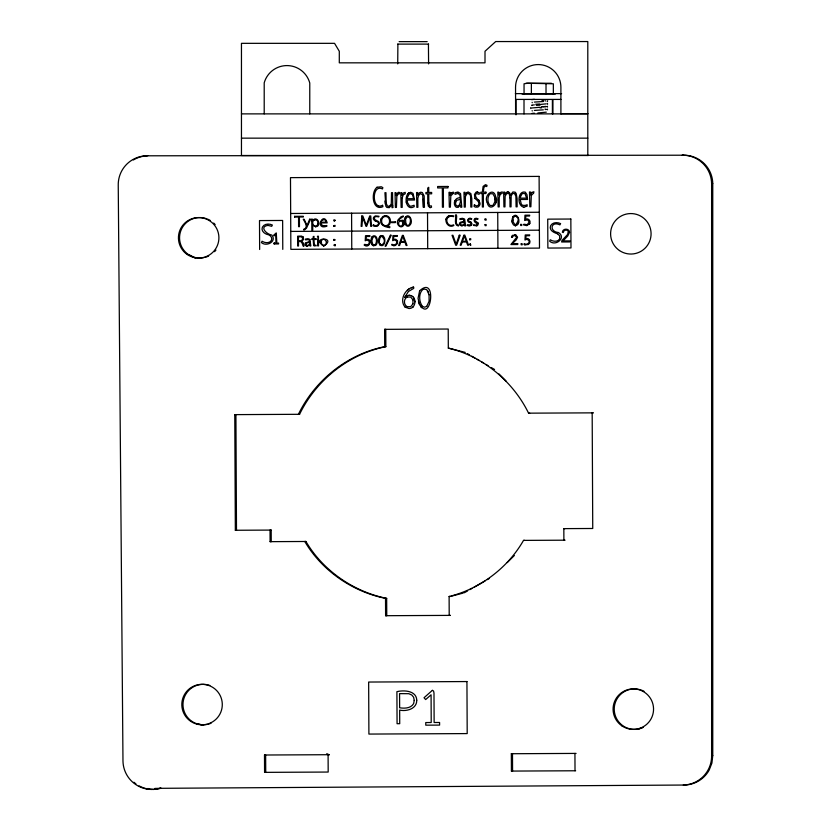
<?xml version="1.0" encoding="UTF-8"?>
<svg xmlns="http://www.w3.org/2000/svg" width="831" height="831" viewBox="0 0 831 831"><rect width="100%" height="100%" fill="white"/><g stroke="black" fill="none" stroke-linecap="round" stroke-linejoin="round"><path stroke-width="1.25" d="M397.727 63.894L397.883 44.105M393.759 236.388L393.582 239.338L395.878 239.307L397.519 240.834M460.229 197.882C455.024 196.957 452.272 204.27 456.188 207.241L458.224 207.355L460.478 205.018L460.862 207.407L461.797 207.096L460.54 193.55L457.964 192.013L454.889 192.813L455.035 194.381L457.902 193.363M380.775 219.997C379.58 225.481 385.584 227.019 389.656 227.673L389.957 226.873L386.924 226.25C391.817 225.056 391.609 216.694 386.602 215.8M512.956 220.641L513.091 218.885M448.937 215.79C442.497 218.563 447.483 229.19 453.851 225.502L453.57 224.817C448.511 227.798 444.138 219.945 448.688 216.849M515.428 225.845C511.543 225.284 511.564 219.748 512.831 216.943M494.996 199.585L494.746 202.068L492.887 205.496L490.072 205.506C487.184 202.442 487.143 196.833 490.02 193.748L492.835 193.737L494.725 197.113L494.996 199.585L494.725 197.113M487.236 202.629C489.272 212.726 499.691 203.335 495.671 196.563C493.624 186.518 483.206 195.877 487.236 202.629M495.702 202.587L496.003 199.575M712.759 755.545L711.918 763.045L709.175 770.077A28.908 28.908 0 0 1 684.432 785.035L159.926 788.318A28.908 28.908 0 0 1 122.978 761.123L118.241 185.292A28.908 28.908 0 0 1 146.568 155.802L683.269 155.21A28.908 28.908 0 0 1 712.759 183.526L712.759 755.545L711.606 755.545A28.908 28.908 0 0 1 683.279 785.035L684.432 785.035M466.461 192.709L465.183 194.942L464.965 192.293L463.978 192.304L464.249 207.096L465.277 207.085L465.433 196.438L467.001 193.748L468.03 193.363L470.066 194.683L470.585 196.334L470.803 207.064L471.842 207.054L471.8 198.651L470.886 193.623L468.227 191.961L466.461 192.709M465.235 198.121L465.443 196.438M314.295 219.935C311.043 221.306 312.955 227.497 316.59 225.887L317.982 224.225L317.951 221.628L316.518 219.966L314.284 219.935M317.982 224.225L318.148 222.988M412.955 303.855L412.945 299.866M411.522 295.701C417.006 298.391 415.666 308.675 409.06 308.53M403.876 224.775L403.866 222.157L402.235 220.319C395.442 221.939 399.991 218.439 403.388 216.59L403.305 215.946L400.989 216.808L398.423 219.477M321.171 241.167L321.774 244.532L323.768 245.394M323.758 245.394C329.876 244.761 324.069 235.36 321.161 241.167M326.344 243.525L326.531 242.33M323.778 246.08C309.537 236.866 337.895 236.669 323.768 246.08M320.184 242.361L320.423 240.907M477.368 224.484L477.368 223.383M374.282 217.66L374.75 219.581L378.718 221.638L379.507 223.57L377.471 226.24L374.324 226.292L373.005 225.71L373.368 224.972M454.474 202.141L454.744 201.019M380.764 219.997L381.024 218.979M446.008 219.623L446.268 218.615M474.387 204.862L473.992 206.254L475.249 207.127L477.918 207.106C484.909 201.975 472.351 198.204 476.308 193.457L479.061 194.298L479.487 192.906L477.243 191.919M515.407 225.097C525.171 213.39 505.497 213.525 515.417 225.097M529.783 223.466C531.051 220.901 528.298 217.94 525.639 219.104L525.826 216.029L529.565 216.008L529.711 215.187L524.974 215.208L524.662 220.475L527.592 219.831L529.17 221.981L527.259 224.692L523.925 224.245L523.551 224.921L526.833 225.648L529.794 223.466L529.43 224.11M306.109 243.254L305.985 244.657M512.561 235.391L515.833 234.986L517.609 237.261L516.082 240.034L512.125 243.753L517.91 243.722L517.723 244.522L510.909 244.553L516.695 237.209L516.113 235.983L514.638 235.568L513.049 236.035L512.343 237.406L511.522 237.209L512.571 235.391M511.543 237.209L511.865 236.17M530.76 108.539L530.656 107.635M518.004 223.934C520.808 220.464 516.55 211.552 512.82 216.943M518.534 222.365L517.505 224.765L515.417 225.845M419.613 290.86L418.066 298.308L419.478 304.884M405.289 217.483C402.235 220.973 406.826 230.156 410.472 224.463C413.267 220.994 409.008 212.082 405.279 217.483L405.788 216.704M521.162 194.797L520.248 198.152L526.605 198.121L524.963 193.519L522.211 193.488L521.162 194.797L522.221 193.488M318.522 237.105L318.034 235.973L317.39 236.638L318.533 237.105L318.044 237.292M334.031 239.401L334.031 240.408M546.31 103.823L539.766 104.519M546.31 112.154L537.844 112.964M333.709 225.887L335.018 225.346L335.007 226.406L333.709 225.887L333.948 226.406M418.679 195.108L417.827 198.36L417.879 207.324L416.84 207.335L416.58 192.532L417.567 192.532L417.785 195.171L419.063 192.948L420.829 192.2L422.387 192.605L424.163 195.95L424.444 207.293L423.405 207.293L422.657 194.911L420.621 193.602L418.679 195.108M335.059 245.737L335.059 244.719M469.702 239.744L470.73 239.733L470.71 238.715L469.702 238.726L469.712 239.744M470.741 245.062L470.221 243.826M335.215 220.34L333.906 220.859L333.906 219.81L335.225 220.34L334.436 221.077M500.22 194.329L499.223 197.466L499.202 206.919L498.153 206.929L497.821 192.138L498.704 192.127L498.922 193.343M398.433 219.477C394.746 223.404 401.061 230.322 403.887 224.775M381.014 218.979L382.769 216.579L384.535 215.811M380.255 237.115C375.602 250.65 390.092 243.306 381.668 236.284M412.976 303.855L410.701 306.67L407.117 306.67M513.496 217.442L514.296 216.299M299.575 414.305C316.019 380.286 348.646 354.016 385.854 346.693L385.771 329.346L384.618 329.346L384.701 346.693C347.493 354.016 314.866 380.286 298.422 414.305L299.575 414.305L234.768 414.627L235.339 530.261L236.492 530.261L235.921 414.627L234.768 414.627M384.618 329.346L448.221 329.034L448.314 348.106C482.873 356.208 513.049 381.367 528.568 413.163L593.313 412.851L592.171 412.851L592.742 528.485L563.833 528.63L563.885 540.192L565.038 540.192L523.52 540.389C507.866 567.853 479.84 589.023 449.114 596.492L449.207 615.387L450.35 615.387L385.605 615.698L385.522 598.362C352.469 591.724 321.826 570.606 304.78 541.48L305.933 541.48C322.968 570.606 353.611 591.724 386.664 598.362L386.758 615.698L385.605 615.698M451.275 192.865L450.173 195.316L449.872 192.376L448.989 192.376L449.332 207.168L450.371 207.158L450.818 195.877L453.092 193.519M531.778 192.46L530.677 194.921L530.365 191.971L529.492 191.971L529.835 206.763L530.874 206.763L531.31 195.482L533.595 193.114M372.195 236.575C369.857 239.214 370.823 247.472 375.581 245.405M381.678 235.568C377.804 236.295 377.98 242.153 379.736 244.813M419.593 290.86C437.937 273.763 430.655 328.016 418.419 301.788M408.125 193.509C403.97 197.986 406.286 211.313 414.212 206.68L414.118 205.247L410.961 206.265L409.486 205.859L407.512 202.681L407.211 200.053L414.596 200.022L413.007 193.332L410.68 192.252L408.125 193.509L408.894 192.813M374.272 217.66L375.487 216.611L377.658 216.569M477.378 224.484L475.623 225.263L473.753 224.713L473.421 225.409L476.714 225.824L478.116 224.671L478.147 223.124M408.426 291.473L404.707 297.477L405.975 296.085L409.216 295.213M375.176 244.75C377.232 242.735 377.087 235.256 373.098 236.69M426.719 306.369L429.097 301.248L429.066 294.766M312.601 220.547C317.234 214.71 322.438 226.354 315.583 226.78M373.109 236.69L371.841 240.876L372.714 244.272M380.245 237.115L381.678 236.284M408.416 291.473L413.745 288.388L413.589 287.121C405.009 288.44 399.005 300.365 405.185 307.21M500.22 194.329L502.236 193.311L502.225 191.878L500.096 192.615L499.005 195.077L498.922 193.343M375.56 245.405C379.061 242.964 377.035 232.836 372.184 236.575M507.222 562.597L514.358 555.513M412.529 307.449L413.391 306.618M379.746 236.534L380.307 236.004M377.004 187.255C370.533 192.2 372.402 211.438 382.914 206.711L382.582 205.319M547.442 109.796L547.484 109.11M451.275 192.865L453.404 192.117L453.082 193.519M531.767 192.46L533.907 191.722L533.585 193.114M407.138 297.031C403.502 298.931 403.534 304.759 407.138 306.67M306.099 243.254L309.745 242.226M528.391 244.47C531.653 242.808 529.534 237.105 525.878 238.684L526.054 235.734L529.565 235.713L529.711 234.913L525.254 234.944L524.963 240.003L526.802 239.266L529.004 240.46C530.157 243.254 526.397 245.342 524.268 243.618L523.914 244.272L524.901 244.844M407.387 290.196L409.247 288.793M547.484 107.064L547.4 106.264M547.536 104.322L547.536 103.491M375.186 244.75L373.607 245.052L372.704 244.272M426.739 306.369L424.599 307.19L422.439 306.369M367.655 244.823L369.234 243.39L369.244 241.229L367.042 240.034L365.214 240.772L365.515 235.713L369.961 235.692L369.805 236.482L366.294 236.503L366.128 239.453C373.327 237.843 369.525 249.383 364.165 245.041L364.529 244.397L367.666 244.823M423.488 289.011C418.325 292.678 418.866 301.705 422.46 306.369M464.363 592.763L467.635 590.893M469.816 589.646L471.998 588.39M474.179 587.143L485.096 580.89M487.278 579.643L489.469 578.397M407.263 216.548L405.538 219.426L405.964 224.006M448.678 216.849L450.963 216.143L453.539 216.631L453.799 215.935L448.927 215.79M476.703 225.824L477.565 225.367M382.592 205.319C371.623 210.908 371.499 183.485 382.509 188.959L382.821 187.567L381.242 186.757L376.994 187.255M525.535 205.444L527.114 204.686L527.197 206.119L523.852 207.179M395.431 245.436L397.488 243.535L397.509 240.834M528.402 244.47L524.891 244.844M334.02 239.401L335.257 239.91L334.02 240.408M334.55 244.501L333.833 245.238L335.07 245.737M470.232 243.826L469.515 244.563L470.751 245.062M638.468 729.223L642.072 727.831M547.338 101.631L547.639 100.707M643.267 727.364L638.26 729.026A20.235 20.235 0 0 1 614.254 708.189A20.235 20.235 0 0 1 640.119 689.709M430.105 207.646L431.518 207.251L431.393 205.901L429.585 205.963L428.806 202.868M411.324 287.765L413.609 287.121M451.43 596.18L463.189 593.074M395.442 245.436L393.884 245.696M531.663 99.658L534.364 99.315M532.12 102.317L532.255 102.67M531.663 107.988L539.766 107.292M532.12 110.648L532.255 110.99M477.243 191.919L475.986 192.231L474.47 194.485L474.906 198.453M398.942 192.304L397.311 193.135L396.221 195.586L395.909 192.636L395.037 192.647L395.379 207.438L396.418 207.428L396.854 196.147L398.205 194.049L399.462 193.831L398.942 192.304M407.117 297.031L410.691 297.031L412.965 299.866M545.718 109.609L546.31 109.38L544.939 109.141M524.049 94.038L524.049 83.786L527.716 83.256L553.342 83.786L553.342 94.038M507.886 191.764L506.131 192.512L504.864 194.745L504.646 192.096L503.659 192.106L503.918 206.898L504.957 206.888L505.123 196.241L506.65 193.55L508.655 193.457L509.372 194.34L509.964 197.903M407.252 216.548L409.34 217.296M423.467 289.011L426.708 289.583L429.087 294.766M525.545 205.444L522.481 205.299L521.297 204.083L520.196 199.492L527.592 199.461L526.979 194.714L525.337 192.169C517.568 190.081 516.789 206.213 523.862 207.179M267.935 225.388C258.846 226.697 266.761 234.435 271.83 235.038C277.087 241.489 266.533 247.067 261.422 242.61L262.066 241.229C264.788 243.036 269.504 243.597 271.405 240.356C272.661 237.489 270.127 234.944 267.416 234.456M159.926 788.318L161.079 788.318L153.621 789.45L146.111 788.619A28.908 28.908 0 0 1 139.089 785.866M532.12 113.421L534.364 113.193M461.911 225.336L463.968 224.505L464.477 221.97L460.603 223.051L460.478 224.505L461.922 225.336M385.584 216.444C380.245 216.444 380.307 225.762 385.626 225.72C390.954 225.71 390.882 216.403 385.563 216.444M307.273 246.142L309.807 244.937L310.098 246.09L310.836 245.934L309.87 239.432M324.142 226.001L326.791 225.481L326.863 226.198C314.201 230.748 323.332 210.243 327.206 222.874L321.015 222.905L321.94 225.191L324.152 226.001M384.524 215.811L385.574 215.707M534.364 104.862L531.663 105.215L532.255 105.444M309.62 241.509L305.289 243.026L305.195 245.01L307.283 246.142M543.318 107.064L546.31 106.597L544.939 106.368M534.364 102.088L543.318 101.517M534.364 110.419L543.318 109.837M541.386 106.669L543.048 106.555M535.683 104.239L539.558 104M536.338 105.36L540.025 105.132M540.005 107.885L541.854 107.77M146.111 788.619L148.604 788.567M154.846 788.442L161.079 788.318M485.948 192.179L483.33 192.19L483.85 187.474L485.439 186.082L486.737 186.56L487.028 185.334L485.501 184.648L483.102 186.404L482.333 192.2L480.785 192.21L480.796 193.561L482.312 193.55M460.229 197.882L459.969 195.098L457.891 193.363M290.684 213.484L539.298 212.258M294.641 216.33L303.294 216.289L303.294 217.005L299.399 217.026L299.451 226.666L298.599 226.676L298.558 217.026L294.641 217.047L294.641 216.33L294.662 217.047M315.593 226.78L312.705 225.232L312.747 230.239L311.864 230.239L311.75 219.249L312.56 219.249L312.612 220.547M290.767 231.413L539.392 230.177M393.749 236.388L397.27 236.368L397.415 235.578L392.949 235.599L392.668 240.658L394.507 239.92L396.709 241.115C397.852 243.909 394.102 246.007 391.972 244.283L391.619 244.927L393.894 245.696M274.168 243.13L275.913 243.119L275.861 234.311L274.137 235.817L273.628 235.246L276.276 232.888L276.837 243.109L278.572 243.099L278.572 243.94L274.178 243.961L274.168 243.13L274.178 243.961M303.242 245.976L304.053 245.976L303.502 243.431M235.339 530.261L271.186 530.085L271.238 541.656L270.096 541.656L270.033 530.085L271.186 530.085M270.096 541.656L305.933 541.48M264.497 755.015L265.64 755.015L265.733 772.363L264.58 772.363L264.497 755.015L329.242 754.704L326.718 754.112L329.242 754.704M511.335 753.727L512.488 753.727L512.571 771.075L511.418 771.075L511.335 753.727L576.091 753.416M264.58 772.363L328.183 772.051L328.089 754.704M511.418 771.075L575.644 770.773M399.14 41.633L427.176 41.633M397.696 44.105L428.63 44.105M526.013 83.256L551.379 83.256M515.355 93.633L561.611 93.633M522.055 94.038L555.337 94.038M560.967 99.419L515.989 99.419L515.989 114.834M560.904 113.67L587.797 113.67M241.457 113.878L587.797 113.878L587.808 155.501M241.457 138.154L587.808 138.154M683.269 155.21L682.116 155.21A28.908 28.908 0 0 1 711.606 183.526L712.759 183.526M588.379 155.501L241.457 155.501L241.457 43.337L334.55 43.337L339.297 51.273L339.297 62.834L485.003 62.834L485.003 51.273L495.702 41.55L587.797 41.55L587.797 113.878M146.568 155.802L147.721 155.802M384.701 346.693L385.854 346.693M448.314 348.106L465.215 352.386M528.568 413.163L529.711 413.163M563.833 528.63L564.976 528.63M523.52 540.389L524.662 540.389M449.114 596.492L450.257 596.492M385.522 598.362L386.664 598.362M541.968 100.582L543.609 100.707M385.563 215.707L386.612 215.8M409.081 308.53L405.164 307.21M267.935 225.388L271.706 226.302L272.381 225.045C269.151 223.456 264.331 223.612 262.409 227.092C260.841 230.644 264.185 233.708 267.416 234.456M544.939 100.821L545.853 100.935M381.668 235.568C387.142 236.087 385.065 249.082 379.725 244.813M514.659 234.82L515.822 234.986M209.869 685.461A20.235 20.235 0 0 0 184.098 697.915A20.235 20.235 0 0 0 196.552 723.676L201.725 724.746A20.235 20.235 0 0 0 206.992 724.445M409.195 295.213L411.542 295.701M314.295 245L313.983 239.463L316.268 239.453L316.258 238.809L313.983 238.819L313.973 236.326L313.162 236.71L313.183 238.819L311.75 238.829L311.76 239.473L313.183 239.463L313.63 245.405L316.144 245.914L316.04 245.27L314.284 245M196.552 723.676L202.868 725.151M507.886 191.764L509.496 192.584L510.639 195.056L512.852 191.951L515.199 192.19L516.217 193.571L517.09 198.599L517.131 206.836L516.093 206.836L515.885 196.386L514.628 193.509M514.638 193.509L512.602 193.478L511.179 195.887L511.044 206.857L510.005 206.867L509.954 197.903M430.105 207.646L428.318 206.171L427.768 202.92M377.648 216.569L378.656 216.943L379.029 216.268L375.269 215.925L373.545 217.369C371.81 221.7 379.788 220.475 378.479 224.505L375.996 225.762L373.358 224.972M470.232 222.625C465.474 222.396 468.102 216.205 471.779 218.761L471.416 219.457L469.744 218.937L468.341 219.727L468.694 221.036L470.876 222.064M557.611 233.802C554.007 232.794 548.74 230.291 550.631 225.658C552.553 222.178 557.372 222.022 560.603 223.612L559.917 224.869C550.693 220.537 548.948 231.724 558.432 232.524C566.773 237.437 555.71 246.88 549.644 241.177L550.288 239.795C553.01 241.603 557.726 242.164 559.627 238.933L559.689 235.869L557.611 233.802M375.01 220.797L376.298 221.326M334.54 244.501L335.07 244.719M301.435 241.738L298.485 241.468L298.516 246.007L297.695 246.007L297.643 236.181L301.539 236.097L303.128 236.939M515.459 235.672L516.113 235.983M382.395 235.672L383.039 235.994M206.483 218.698A20.235 20.235 0 0 0 188.44 254.546L193.166 256.924A20.235 20.235 0 0 0 203.605 257.693M377.617 205.724L378.531 206.181M372.755 245.415L373.42 245.758M305.694 245.633L306.431 246.018M188.44 254.546L195.43 258.171M467.396 353.653L469.567 354.92M471.738 356.177L475 358.078M477.171 359.345L479.352 360.612M481.523 361.88L483.694 363.147M485.875 364.404L488.046 365.671M491.308 367.572L494.57 369.473M383.32 224.962L384.005 225.388M470.221 222.625L471.115 223.414L470.751 224.952L467.489 224.744L467.157 225.44L469.307 226.022L471.312 225.398L472.029 223.851L470.865 222.064M309.88 239.432L307.844 238.694L305.424 239.089L305.538 239.837L308.779 239.546L309.745 241.385M474.376 204.862L476.63 205.974L478.292 205.288C480.308 202.162 476.859 200.167 474.906 198.453M402.225 220.319L403.212 221.056M301.424 241.738L303.253 245.976M313.63 245.405L314.222 245.934M420.465 306.546L421.66 307.73M498.995 373.929L506.089 381.076M478.417 199.523L479.175 200.5M477.378 223.383C472.901 222.76 472.912 216.538 478.043 218.73L477.68 219.426L475.384 219.01L474.511 220.205L478.157 223.124M303.118 236.939L303.616 239.453L301.819 241.177L303.512 243.431M305.974 244.657C307.356 246.714 310.69 244.439 309.734 242.226M371.706 244.054L372.184 244.844M413.371 297.176L414.981 301.871M516.872 216.756L517.235 217.421M409.33 217.296C412.041 219.696 409.226 229.034 405.954 224.006M375.529 237.136L375.882 237.78M427.529 290.528L428.256 291.868M379.923 243.545L380.276 244.231M326.24 221.358C325.43 218.667 321.171 219.54 321.057 222.23L326.375 222.209L326.219 221.358M392.72 205.527L392.533 192.657L391.494 192.657L391.297 203.574L390.549 205.164L388.482 206.389L387.412 206.036L386.176 203.19L385.968 192.688L384.93 192.699L385.813 206.15L386.841 207.428L389.303 207.667L391.64 204.883L392.087 207.75L393.063 207.397L392.71 205.527M449.862 192.376L450.09 193.581M406.286 201.902L406.536 203.304M464.477 221.098L463.438 219.187L460 219.488L459.886 218.709L462.472 218.304L464.622 219.062L465.64 225.845L464.851 226.001L464.529 224.796L461.849 226.053L459.626 224.869C457.902 220.942 464.55 222.479 464.384 220.423M512.073 220.672L512.26 222.407M384.982 200.998L385.2 204M311.76 219.249L311.833 221.056M428.432 44.105L428.588 63.894M574.938 753.416L575.021 770.753M515.604 113.878L515.552 87.182A22.676 22.676 0 0 1 538.28 64.569A22.676 22.676 0 0 1 560.904 87.297L560.904 113.878M497.738 212.456L497.914 248.303M485.938 192.179L485.948 193.53L483.341 193.54L483.413 207.002L482.375 207.002L482.302 193.55M428.806 202.868L428.754 193.82L431.663 193.8L431.653 192.449L428.754 192.47L428.723 187.287L427.695 188.076L427.726 192.47L425.908 192.48L425.919 193.831L427.726 193.82L427.778 202.92M427.529 212.809L427.705 248.656M423.363 198.9L423.405 207.293M351.586 213.183L351.762 249.03M282.779 249.373L282.633 220.464L259.501 220.579L259.646 249.487M711.606 183.526L711.606 755.545M552.916 99.782L552.916 113.878M552.397 99.782L552.397 113.878M546.019 83.786L546.019 94.038M531.373 83.786L531.373 94.038M524.008 99.782L524.008 113.878M309.766 113.878L309.766 83.007A23.632 23.632 0 0 0 264.206 82.84L264.206 113.878M133.344 159.968A28.908 28.908 0 0 1 146.464 155.854M135.9 783.83A28.908 28.908 0 0 1 133.926 782.241M641.127 690.031A20.235 20.235 0 0 1 644.035 691.309M211.053 723.219A20.235 20.235 0 0 1 208.03 724.227M215.946 250.048A20.235 20.235 0 0 1 214.564 251.668M208.623 256.031A20.235 20.235 0 0 1 204.634 257.465M207.459 219.072A20.235 20.235 0 0 1 210.305 220.506M213.681 223.061A20.235 20.235 0 0 1 215.146 224.588M402.214 197.955L402.183 207.407L401.134 207.407L400.791 192.615L401.685 192.615L401.975 195.555L403.087 193.104L405.216 192.356L405.216 193.8L403.201 194.807L402.204 197.955M361.828 215.998L361.132 226.364L361.963 226.354L362.586 217.213L366.045 226.344L366.627 226.333L369.992 217.171L370.709 226.312L371.53 226.312L370.74 215.956L369.712 215.956L366.326 225.274L362.835 215.998L361.817 215.998M416.747 700.211C416.985 708.801 406.598 711.731 399.659 710.09L399.721 723.687L397.073 723.708L396.906 691.672C403.928 689.927 416.487 690.592 416.747 700.211M458.483 225.284L458.38 226.032C453.477 225.222 456.385 217.982 455.533 214.907L456.406 214.897C457.528 217.608 454.339 224.245 458.483 225.284M403.17 223.456L401.82 225.907C397.55 227.528 397.519 219.436 401.789 220.994L403.17 223.456M460.416 202.328L459.128 205.35L457.341 206.088L456.011 205.33L455.471 203.128L456.697 200.323L460.395 199.367L460.416 202.328M407.574 196.895L407.252 198.713L413.609 198.682L412.519 194.672L410.545 193.602L409.226 194.049L407.564 196.895M569.547 232.337L567.75 236.004L563.054 240.917L569.91 240.886L569.702 241.935L561.611 241.977L561.985 240.439L567.625 234.477L568.3 231.34C567.158 229.2 563.325 230 563.314 232.535L562.348 232.264C562.494 228.109 569.578 228.13 569.547 232.337M414.233 700.429L413.63 703.618C410.888 708.438 404.489 708.573 399.638 707.773L399.576 693.625L408.842 693.698L411.823 695.028L413.62 697.271L414.233 700.429M302.972 238.705L301.435 240.668L298.485 240.813L298.464 236.804L301.352 236.773L302.972 238.705M459.252 235.246L456.136 244.283L452.937 235.277L452.022 235.287L455.71 245.218L456.593 245.218L460.177 235.246L459.242 235.246M400.698 242.299L399.576 245.498L398.672 245.509L402.391 235.391L403.232 235.381L407.034 245.467L406.13 245.467L404.967 242.278L400.687 242.299M462.233 241.987L461.112 245.197L460.218 245.197L463.927 235.08L464.768 235.08L468.57 245.155L467.666 245.166L466.503 241.966L462.223 241.987M402.817 236.284L400.937 241.603L404.718 241.582L402.806 236.284M464.352 235.983L462.472 241.302L466.253 241.281L464.342 235.983M521.214 243.795L521.214 244.813L522.232 244.802L522.211 243.795L521.203 243.795M485.065 219.062L485.065 220.111L486.145 220.111L486.125 219.052L485.044 219.062M485.086 224.599L485.096 225.658L486.166 225.648L486.156 224.599L485.075 224.599M520.673 224.422L520.684 225.481L521.754 225.471L521.743 224.422L520.663 224.422M309.651 219.218L307.034 225.502L304.177 219.249L303.242 219.249C304.935 222.209 308.831 227.736 303.627 229.366L303.845 230.042L304.873 229.636L306.608 227.933L310.607 219.218L309.641 219.218M390.393 235.235L385.117 246.173L385.916 246.173L391.256 235.225L390.383 235.235M432.369 690.353L424.039 697.739L425.649 699.557L431.081 694.799L431.216 722.523L425.763 722.555L425.773 725.172L439.599 725.099L439.589 722.482L434.135 722.513L433.99 693.106L433.574 691.039L432.369 690.353M539.122 176.401L290.486 177.637L290.86 249.342L539.485 248.105L539.111 176.401M447.982 186.456L437.646 186.508L437.657 187.941L442.331 187.92L442.424 207.199L443.432 207.199L443.339 187.91L447.992 187.889L447.982 186.456M570.845 219.031L547.722 219.145L547.868 248.064L570.99 247.939L570.845 219.031M395.348 221.877L391.453 221.898L391.463 222.625L395.348 222.604L395.338 221.877M318.502 238.798L317.671 238.798L317.722 245.914L318.533 245.903L318.491 238.798M466.939 681.555L368.652 682.043L368.902 734.074L467.199 733.586L466.939 681.555M187.297 254.546A20.235 20.235 0 0 0 218.854 239.297A20.235 20.235 0 0 0 189.863 219.592A20.235 20.235 0 0 0 187.297 254.546M190.683 721.308A20.235 20.235 0 0 0 222.241 706.049A20.235 20.235 0 0 0 193.249 686.344A20.235 20.235 0 0 0 190.683 721.308M621.941 725.879A20.235 20.235 0 0 0 653.498 710.63A20.235 20.235 0 0 0 624.507 690.925A20.235 20.235 0 0 0 621.941 725.879M619.459 250.536A20.235 20.235 0 0 0 651.026 235.287A20.235 20.235 0 0 0 622.035 215.582A20.235 20.235 0 0 0 619.459 250.536"/></g></svg>
